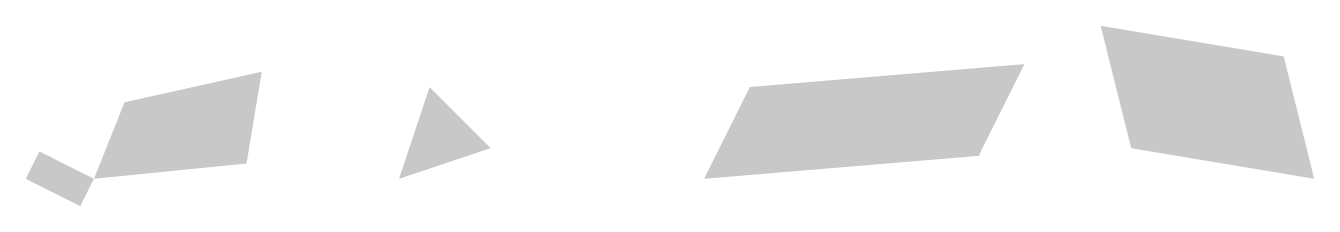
# Model space of a CAD drawing. Extents: x -4.5 to 80, y -1.8 to 10.
import ezdxf

# ---------------------------------------------------------------- set-up
doc = ezdxf.new("R2010")
doc.units = 0
doc.layers.add('VIPRS_G13', color=7, linetype='Continuous')

# ---------------------------------------------------------------- blocks, each defined once
blk = doc.blocks.new('VIPRS_G13_SOLID_BLK')
blk.add_solid([(0, 0), (6, 1), (1, 4), (7, 5)])

msp = doc.modelspace()

# ---------------------------------------------------------------- linework, layer by layer
at = {"layer": 'VIPRS_G13'}
for points in [[(0, 0), (10, 1), (2, 5), (11, 7)], [(20, 0), (26, 2), (22, 6)]]:
    msp.add_solid(points, dxfattribs=at)
at = {"layer": 'VIPRS_G13', "extrusion": (1, 2, 2)}
msp.add_solid([(0, 0), (4, 0), (0, 3), (4, 3)], dxfattribs=at)

# ---------------------------------------------------------------- block references
at = {"layer": 'VIPRS_G13'}
for p, xscale, yscale in [((80, 0), -2, 2), ((40, 0), 3, 1.5)]:
    msp.add_blockref('VIPRS_G13_SOLID_BLK', p, dxfattribs=dict(at, xscale=xscale, yscale=yscale))

doc.saveas('drawing.dxf')
